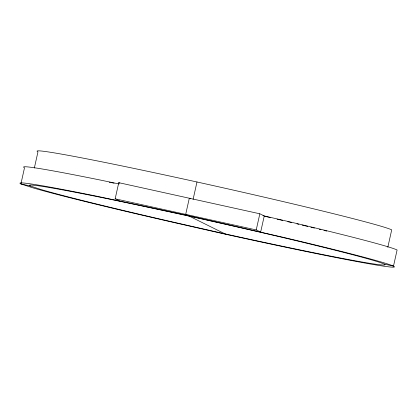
<?xml version="1.0" encoding="UTF-8"?>
<svg xmlns="http://www.w3.org/2000/svg" width="418" height="418" viewBox="0 0 418 418"><rect width="100%" height="100%" fill="white"/><g stroke="black" fill="none" stroke-linecap="round" stroke-linejoin="round"><path stroke-width="0.63" d="M34.349 168.005L37.97 151.823A182.154 4.77 12.6 0 1 196.982 181.987A182.154 4.77 12.6 0 1 391.708 229.853L387.815 247.284M115.159 198.816L118.769 182.671L259.834 213.791L264.26 215.944L260.649 232.084L256.229 229.931L115.159 198.816L119.287 200.901M193.09 199.417L196.982 181.987M256.229 229.931L259.834 213.791M119.093 183.967L101.37 180.268A191.862 5.021 12.6 0 0 24.51 167.79L20.9 183.936L32.144 187.619A191.862 5.021 12.6 0 0 177.175 223.269L226.002 234.352A191.862 5.021 12.6 0 0 392.011 267.139A191.862 5.021 12.6 0 0 284.057 237.508L188.387 215.709L97.76 196.413A191.862 5.021 12.6 0 0 20.9 183.936L30.326 186.015A182.154 4.77 12.6 0 1 189.338 216.184A182.154 4.77 12.6 0 1 384.064 264.045L393.49 266.125L397.1 249.985A191.862 5.021 12.6 0 0 287.662 221.362L262.995 215.651M30.326 186.015L41.001 189.506A182.154 4.77 12.6 0 0 178.695 223.353L225.051 233.881A182.154 4.77 12.6 0 0 384.064 264.045M190.378 198.764L189.302 198.231L185.691 214.377L226.002 234.352M118.769 182.671L119.799 183.194M109.255 182.196A182.154 4.77 12.6 0 1 110.446 182.441M111.643 182.682A182.154 4.77 12.6 0 1 114.067 183.183M264.547 216.237A182.154 4.77 12.6 0 1 270.247 217.559M277.092 219.163A182.154 4.77 12.6 0 1 282.573 220.448M287.762 221.676A182.154 4.77 12.6 0 1 291.722 222.611M296.942 223.855A182.154 4.77 12.6 0 1 298.886 224.32M302.089 225.088A182.154 4.77 12.6 0 1 307.758 226.451M310.851 227.193A182.154 4.77 12.6 0 1 314.488 228.082M319.227 229.231A182.154 4.77 12.6 0 1 320.961 229.66M323.94 230.391A182.154 4.77 12.6 0 1 326.714 231.076"/></g></svg>
